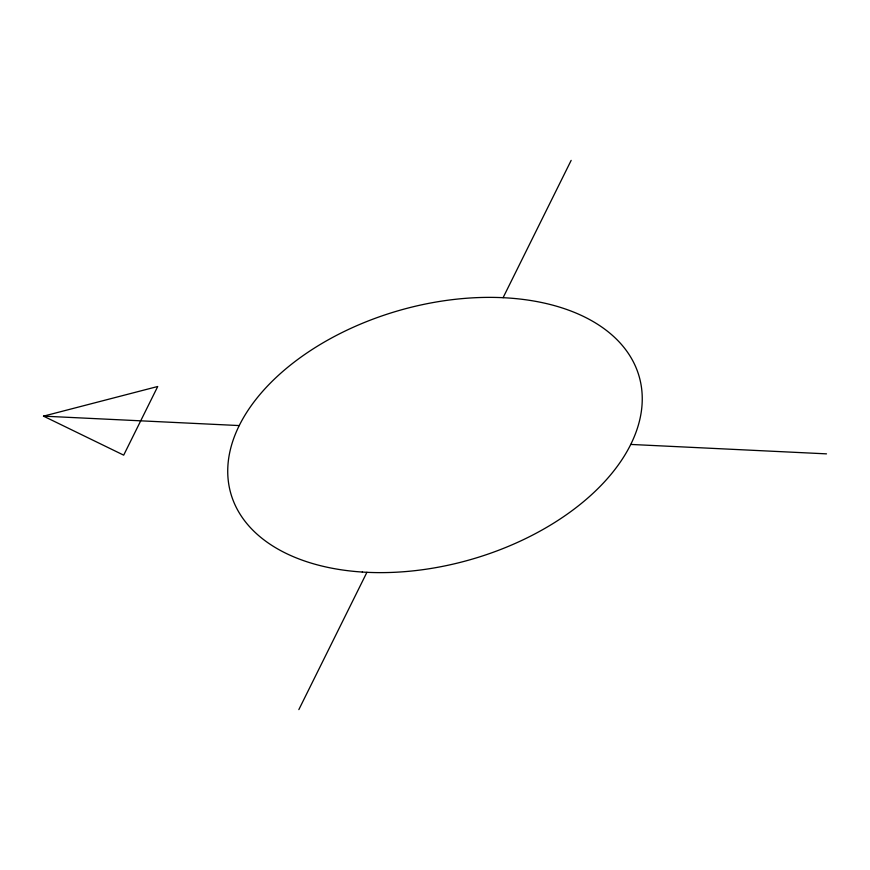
<?xml version="1.0" encoding="UTF-8"?>
<svg xmlns="http://www.w3.org/2000/svg" width="870" height="870" viewBox="0 0 870 870"><rect width="100%" height="100%" fill="white"/><g stroke="black" fill="none" stroke-linecap="round" stroke-linejoin="round"><path stroke-width="1.3" d="M298.845 709.615L366.922 572.308M503.077 297.692L571.155 160.384M43.5 416.143L157.731 386.497L123.692 455.151L43.5 416.143L239.25 425.571M630.75 444.429L826.5 453.857M362.29 572.047A212.378 129.576 -16 0 0 639.428 377.471A212.378 129.576 -16 0 0 303.282 355.482A212.378 129.576 -16 0 0 362.29 572.047"/></g></svg>
